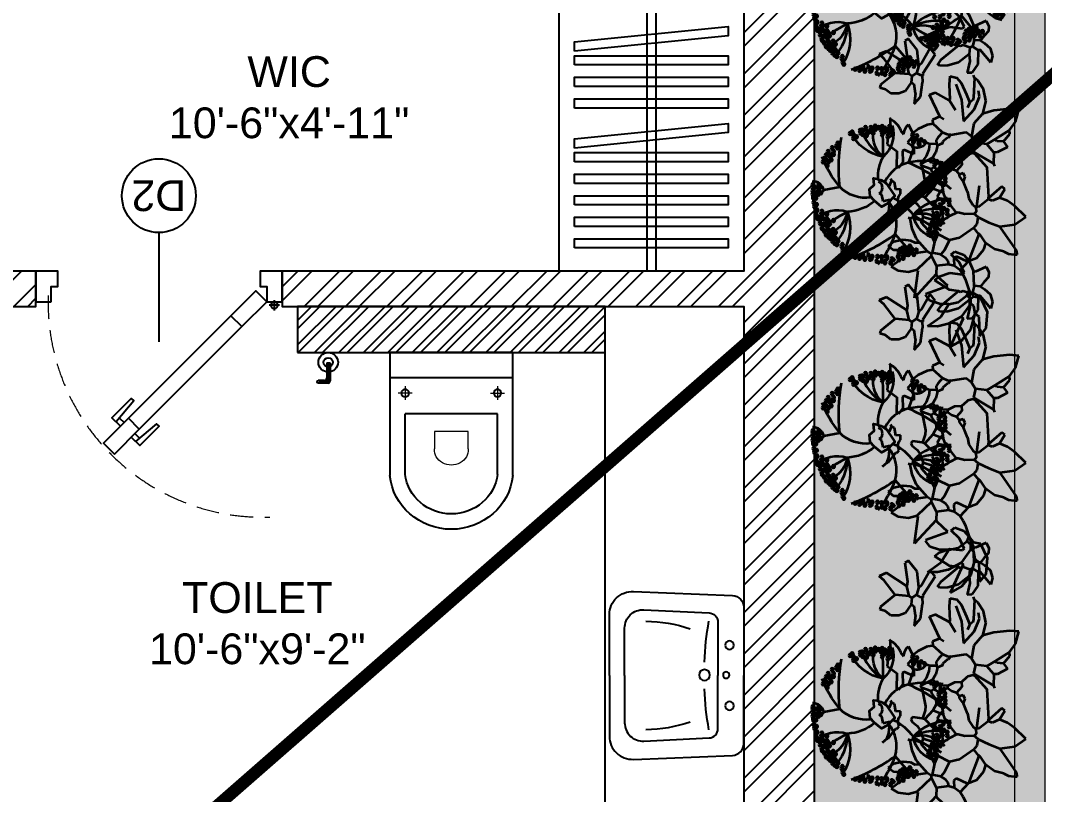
# Model space of a CAD drawing. Header units: millimetres. Extents: x 0 to 59560, y 0 to 21447.
# Drawn here: x 10274 to 13601, y 5150 to 7667 of the extents above; entities that cross this region are included whole.
import ezdxf
from ezdxf.enums import TextEntityAlignment as Align

# ---------------------------------------------------------------- set-up
doc = ezdxf.new("R2010")
doc.units = ezdxf.units.MM
doc.header["$LTSCALE"] = 150
doc.linetypes.add('DASHED', pattern=[0.75, 0.5, -0.25])
for name, color, linetype in [('ad-Door', 11, 'Continuous'), ('ad-Furniture', 8, 'Continuous'), ('ad-Ledge wall', 6, 'Continuous'), ('ad-Text', 7, 'Continuous'), ('ad-Text Main_Door&window Label', 7, 'Continuous'), ('ad-Toilet fixtures', 8, 'Continuous'), ('ad-Verandah', 33, 'Continuous'), ('ad-Wall', 240, 'Continuous'), ('ad-Wall hatch', 8, 'Continuous')]:
    doc.layers.add(name, color=color, linetype=linetype)
doc.layers.add('ad-Landscape', color=7, linetype='Continuous', lineweight=35, true_color=0x007f00)
doc.layers.add('ad-Landscape 2', color=7, linetype='Continuous', lineweight=35, true_color=0x264c00)
doc.layers.add('ad-Primary Roof', color=5, linetype='Continuous', true_color=0x0000ff)
doc.styles.add('New Text Style', font='arial.ttf', dxfattribs={"height": 100})
doc.styles.get("Standard").update_dxf_attribs({"font": 'arial.ttf'})

# ---------------------------------------------------------------- blocks, each defined once
blk = doc.blocks.new('zw$821')
at = {"layer": 'ad-Primary Roof', "linetype": 'DASHED', "ltscale": 2, "const_width": 40}
blk.add_lwpolyline([(16380, -15760), (9665, -9750), (2800, -15760)], dxfattribs=at)
blk = doc.blocks.new('*U36')
for p, q in [((463.3, 543.1), (478.2, 528.2)), ((528.5, 478), (513.6, 492.9)), ((8.3, 111.1), (41.7, 111.1)), ((25, 127.8), (25, 94.4))]:
    blk.add_line(p, q)
for points in [[(490, 540), (462.5, 567.5), (399.7, 504.7), (407.6, 496.8), (476.2, 553.8)], [(525.4, 504.7), (552.8, 477.2), (490, 414.3), (482.2, 422.2), (539.2, 490.8)]]:
    blk.add_lwpolyline(points)
for points in [[(545, 595), (464.2, 514.2), (499.5, 478.8), (580.3, 559.6)], [(130.8, 180.8), (464.2, 514.2), (499.5, 478.8), (166.2, 145.5)], [(50, 100), (130.8, 180.8), (166.2, 145.5), (85.4, 64.6)], [(50, 100), (0, 100), (0, 0), (71.4, 0), (71.4, 35.7), (71.4, 50), (50, 50)], [(750, 100), (750, 50), (728.6, 50), (728.6, 35.7), (728.6, 0), (800, 0), (800, 100)]]:
    blk.add_lwpolyline(points, close=True)
blk.add_circle((25, 111.1), 11.1)
at = {"color": 8, "linetype": 'DASHED', "lineweight": 0}
blk.add_arc((62.1, 102.1), 698.3, 358.1881, 91.8119, dxfattribs=at)
at = {"layer": 'ad-Text Main_Door&window Label'}
blk.add_line((400, -125), (400, 230), dxfattribs=at)
blk.add_circle((400.3, -245), 120, dxfattribs=at)
at = {"layer": 'ad-Text Main_Door&window Label', "style": 'New Text Style'}
blk.add_attdef('D1', text='', height=100, dxfattribs=at).set_placement((400.3, -245), align=Align.MIDDLE_CENTER)
blk = doc.blocks.new('zw$F302')
at = {"layer": 'ad-Furniture'}
for points in [[(436.4, 0), (436.4, 198, 0.426121), (358.4, 272.8), (35.9, 259.8, 0.402405), (0, 222.4), (0, 0)], [(386.8, 0), (386.8, 153.8, 0.426121), (324.5, 213.7), (112.5, 203.2, 0.402405), (83.7, 173.3), (83.7, 0)], [(436.4, 0), (436.4, -198, -0.426121), (358.4, -272.8), (35.9, -259.8, -0.402405), (0, -222.4), (0, 0)], [(386.8, 0), (386.8, -153.8, -0.426121), (324.5, -213.7), (112.5, -203.2, -0.402405), (83.7, -173.3), (83.7, 0)]]:
    blk.add_lwpolyline(points, format="xyb", dxfattribs=at)
for centre, radius in [((46, 98.6), 14.1), ((56.6, 1.3), 10.6), ((127.4, 1.3), 17.7), ((46, -98.6), 14.1)]:
    blk.add_circle(centre, radius, dxfattribs=at)
for centre, radius, start, end in [((-831.2, 8.5), 959.2, 2.1045, 10.0784), ((322.6, -285.2), 461.6, 90.5074, 108.8514), ((-831.2, -8.5), 959.2, 349.9216, 357.8955), ((322.6, 285.2), 461.6, 251.1486, 269.4926)]:
    blk.add_arc(centre, radius, start, end, dxfattribs=at)
blk = doc.blocks.new('6 U T S R N_Typical Floor Plan$0$3BHK+_A$0$ad_Commode')
for p, q in [((399.7, 200), (0, 200)), ((0, 200), (0, -200)), ((81.7, -200), (81.7, 200)), ((396.5, 150), (199.8, 150)), ((199.8, 150), (199.8, -150)), ((396.5, -150), (199.8, -150)), ((0, -200), (399.7, -200))]:
    blk.add_line(p, q)
at = {"lineweight": 9}
for p, q in [((131.7, 127.4), (131.7, 172.6)), ((109.1, 150), (154.3, 150)), ((313.4, 55.1), (256.4, 55.1)), ((256.4, 55.1), (256.4, -55.1)), ((256.4, -55.1), (313.4, -55.1)), ((131.7, -127.4), (131.7, -172.6)), ((109.1, -150), (154.3, -150))]:
    blk.add_line(p, q, dxfattribs=at)
at = {"extrusion": (0, 0, -1)}
for centre, major_axis, ratio, start_param, end_param in [((379.8, 0), (0, 201), 0.969555, 0.102023, 3.039569), ((131.7, 150), (-8.69, 8.69), 1, 0.785398, 7.068583), ((379.9, 0), (0, 151), 0.959538, 0.1147, 3.026893), ((131.7, -150), (-8.69, -8.69), 1, 2.356194490171165, 8.639379797350752)]:
    blk.add_ellipse(centre, major_axis=major_axis, ratio=ratio, start_param=start_param, end_param=end_param, dxfattribs=at)
at = {"lineweight": 9, "extrusion": (0, 0, -1)}
blk.add_ellipse((316.7, 0), major_axis=(0, 55.2), ratio=0.889512, start_param=-0.06636, end_param=3.207953, dxfattribs=at)
blk = doc.blocks.new('Typical floor plan$0$239E All Floor Plans$0$ad_Faucet')
at = {"ltscale": 25}
h = blk.add_hatch(dxfattribs=at)
h.set_pattern_fill('ANSI31', color=256, style=0)
h.set_pattern_definition([(45, (608.51888, -980.84871), (-0.088388348, 0.088388348), [])])
h.paths.add_polyline_path([(1.79, 0.23, -0.101839), (1.84, 0, -0.082633), (1.8, -0.19), (2.48, -0.19, 0.038606), (2.49, 0, 0.047181), (2.47, 0.23)])
h.paths.add_polyline_path([(1.31, -0.19), (1.8, -0.19, 0.082633), (1.84, 0, 0.101839), (1.79, 0.23), (1.31, 0.23)])
h.paths.add_polyline_path([(2.47, 0.23, -0.047181), (2.49, 0, -0.038606), (2.48, -0.19), (3.3, -0.19, -0.414214), (3.59, -0.48), (3.59, -0.64), (3.59, -1.18, -0.836396), (3.92, -1.24), (3.92, -0.64), (3.92, -0.05, 0.414214), (3.63, 0.23)])
for p, q in [((1.31, -0.19), (1.31, 0.23)), ((1.31, 0.23), (3.63, 0.23)), ((1.31, -0.19), (3.3, -0.19)), ((3.59, -0.48), (3.59, -0.64)), ((3.59, -0.64), (3.59, -1.27)), ((3.92, -0.05), (3.92, -0.64)), ((3.92, -0.64), (3.92, -1.27))]:
    blk.add_line(p, q)
for centre, radius in [((1.25, 0), 1.25), ((1.25, 0), 0.591), ((3.75, -1.24), 0.173)]:
    blk.add_circle(centre, radius)
for centre in [(3.63, -0.05), (3.3, -0.48)]:
    blk.add_arc(centre, 0.288, 0, 90)
blk = doc.blocks.new('zw$FF32')
at = {"layer": 'ad-Furniture'}
for p, q in [((-285, -285), (-3200, -285)), ((-285, -285), (-285, -1500)), ((-315, -315), (-3200, -315)), ((-315, -315), (-315, -1500))]:
    blk.add_line(p, q, dxfattribs=at)
for points in [[(0, -1500), (-600, -1500), (-600, -600), (-3200, -600), (-3200, 0), (0, 0)], [(-3135, -50), (-3105, -50), (-3105, -550), (-3135, -550)], [(-3065, -50), (-3035, -50), (-3035, -550), (-3065, -550)], [(-2995, -50), (-2965, -50), (-2965, -550), (-2995, -550)], [(-2950, -50), (-2920, -50), (-2870, -550), (-2900, -550)], [(-2820, -50), (-2790, -50), (-2790, -550), (-2820, -550)], [(-2750, -50), (-2720, -50), (-2720, -550), (-2750, -550)], [(-2680, -50), (-2650, -50), (-2650, -550), (-2680, -550)], [(-2635, -50), (-2605, -50), (-2555, -550), (-2585, -550)], [(-2505, -50), (-2475, -50), (-2475, -550), (-2505, -550)], [(-2435, -50), (-2405, -50), (-2405, -550), (-2435, -550)], [(-2365, -50), (-2335, -50), (-2335, -550), (-2365, -550)], [(-2320, -50), (-2290, -50), (-2240, -550), (-2270, -550)], [(-2190, -50), (-2160, -50), (-2160, -550), (-2190, -550)], [(-2120, -50), (-2090, -50), (-2090, -550), (-2120, -550)], [(-2050, -50), (-2020, -50), (-2020, -550), (-2050, -550)], [(-2005, -50), (-1975, -50), (-1925, -550), (-1955, -550)], [(-1875, -50), (-1845, -50), (-1845, -550), (-1875, -550)], [(-1805, -50), (-1775, -50), (-1775, -550), (-1805, -550)], [(-1735, -50), (-1705, -50), (-1705, -550), (-1735, -550)], [(-1690, -50), (-1660, -50), (-1610, -550), (-1640, -550)], [(-1560, -50), (-1530, -50), (-1530, -550), (-1560, -550)], [(-1490, -50), (-1460, -50), (-1460, -550), (-1490, -550)], [(-1420, -50), (-1390, -50), (-1390, -550), (-1420, -550)], [(-1347.7, -50), (-1317.7, -50), (-1317.7, -550), (-1347.7, -550)], [(-1302.7, -50), (-1272.7, -50), (-1222.7, -550), (-1252.7, -550)], [(-1172.7, -50), (-1142.7, -50), (-1142.7, -550), (-1172.7, -550)], [(-1102.7, -50), (-1072.7, -50), (-1072.7, -550), (-1102.7, -550)], [(-1057.7, -50), (-1027.7, -50), (-977.7, -550), (-1007.7, -550)], [(-927.7, -50), (-897.7, -50), (-897.7, -550), (-927.7, -550)], [(-857.7, -50), (-827.7, -50), (-827.7, -550), (-857.7, -550)], [(-810.5, -50), (-780.5, -50), (-780.5, -550), (-810.5, -550)], [(-765.5, -50), (-735.5, -50), (-685.5, -550), (-715.5, -550)], [(-550, -585), (-550, -555), (-50, -555), (-50, -585)], [(-550, -655), (-550, -625), (-50, -625), (-50, -655)], [(-550, -785), (-550, -755), (-50, -705), (-50, -735)], [(-550, -830), (-550, -800), (-50, -800), (-50, -830)], [(-550, -900), (-550, -870), (-50, -870), (-50, -900)], [(-550, -970), (-550, -940), (-50, -940), (-50, -970)], [(-550, -1100), (-550, -1070), (-50, -1020), (-50, -1050)], [(-550, -1145), (-550, -1115), (-50, -1115), (-50, -1145)], [(-550, -1215), (-550, -1185), (-50, -1185), (-50, -1215)], [(-550, -1285), (-550, -1255), (-50, -1255), (-50, -1285)], [(-550, -1355), (-550, -1325), (-50, -1325), (-50, -1355)], [(-550, -1425), (-550, -1395), (-50, -1395), (-50, -1425)]]:
    blk.add_lwpolyline(points, close=True, dxfattribs=at)
blk = doc.blocks.new('$ZCDB_AUDIT_GENERATED_1EADF1')
at = {"color": 82}
blk.add_lwpolyline([(214.3, -98.8, -0.332157), (270.9, -91.5, 2.110716)], format="xyb", dxfattribs=at)
at = {"layer": 'ad-Landscape'}
for points in [[(16.3, 279.2, -0.2826), (-12.1, 229), (-24, 165.3, 0.08666), (-144.2, 235.3)], [(-12.1, 229, -0.332157), (-46.7, 274.3, 2.110716)], [(106.7, 260.8, 0.297027), (75.6, 134.5, 0.202579), (209.9, 191.6)], [(143.2, 243.7, 0.034752), (75.6, 134.5, 0.322006), (167.2, 228.6)], [(18.2, 39.4, 0.239145), (-24, 165.3, 0.066971), (-223.4, 158.9)], [(-55.5, 12.1, 0.124299), (-144.8, -7.9, 0.235359), (-244.2, 123.8, 3.344811)], [(32.6, 25.4, 0.160891), (75.6, 134.5, 0.235359), (239.3, 154.7, 3.344811)], [(259.3, 119.2, -0.066971), (165.1, -56.7, -0.237273), (35.8, -31)], [(-261.4, 79.9, -0.202579), (-144.8, -7.9, 0.322006), (-272.1, 24.4)], [(285.9, 12.4, -0.08666), (165.1, -56.7), (214.3, -98.8, 0.2826), (243.6, -148.6)], [(-269.7, -44, 0.297027), (-144.8, -7.9, -0.034752), (-273.2, -3.9)], [(-240.5, -131.5, -0.2826), (-182.8, -131), (-121.7, -109.5), (-121.7, -109.5, -0.217045), (-45, -15)], [(20.1, -46.5, 0.144947), (88.7, -127.5, 0.235359), (24.4, -279.4, 3.344811)], [(-122.2, -248.6, -0.08666), (-121.7, -109.5), (-121.7, -109.5, 0.066971), (-16.4, -279)], [(-182.8, -131, -0.332157), (-204.7, -183.7, 2.110716)], [(71, -272.4, -0.202579), (88.7, -127.5, 0.322006), (124.4, -253.9)], [(182.5, -217.7, 0.297027), (88.7, -127.5, -0.034752), (149.5, -240.7)]]:
    blk.add_lwpolyline(points, format="xyb", dxfattribs=at)
blk.add_lwpolyline([(-56.6, 15.2), (-44.5, -16.5), (12, -54.5), (43.1, -23.8), (55.3, -1.9), (31, 27.3), (13.4, 44), (-15.3, 46.8), (-32.3, 27.3), (-59.1, 29.8)], close=True, dxfattribs=at)
at = {"layer": 'ad-Landscape 2'}
for centre in [(-32, 272.4), (-32, 250.8), (-22.2, 272.4), (-22.2, 264.5), (-22.2, 250.8), (-22.2, 243), (-8.5, 272.4), (-8.5, 250.8), (-0.7, 262.6), (-0.7, 241), (5.2, 272.4), (5.2, 250.8), (20.9, 270.4), (20.9, 260.6), (38.5, 268.5), (46.3, 258.7), (54.1, 266.5), (67.8, 256.7), (73.7, 258.7), (91.3, 258.7), (103.1, 252.8), (120.7, 243), (-165.1, 211.7), (-153.4, 211.7), (-151.4, 219.5), (-137.7, 225.4), (-137.7, 203.8), (-131.9, 221.5), (-131.9, 199.9), (-124, 231.3), (-124, 209.7), (-108.4, 215.6), (73.7, 237.1), (85.5, 239.1), (85.5, 217.5), (91.3, 237.1), (103.1, 239.1), (103.1, 231.3), (103.1, 217.5), (110.9, 211.7), (120.7, 221.5), (124.6, 227.3), (124.6, 205.8), (132.5, 237.1), (132.5, 215.6), (142.3, 235.2), (142.3, 213.6), (146.2, 213.6), (152, 227.3), (152, 205.8), (157.9, 203.8), (167.7, 219.5), (175.5, 209.7), (181.4, 203.8), (-198.4, 172.5), (-188.6, 178.4), (-180.8, 196), (-180.8, 174.5), (-165.1, 190.1), (-153.4, 190.1), (-151.4, 198), (110.9, 190.1), (146.2, 192.1), (157.9, 182.3), (167.7, 198), (175.5, 188.2), (181.4, 182.3), (193.2, 194.1), (193.2, 172.5), (206.9, 176.4), (-237.6, 123.6), (206.9, 154.9), (214.7, 156.8), (230.4, 152.9), (238.2, 149), (-249.3, 84.4), (-243.5, 115.7), (-239.5, 82.4), (-231.7, 109.8), (-223.9, 98.1), (-218, 109.8), (257.8, 104), (257.8, 82.4), (261.7, 86.4), (-261.1, 62.9), (-261.1, 41.3), (-249.3, 72.6), (-247.4, 57), (-243.5, 47.2), (-233.7, 72.6), (-229.8, 58.9), (248, 72.6), (248, 51.1), (253.9, 35.4), (261.7, 64.8), (263.6, 39.4), (265.6, 64.8), (265.6, 43.3), (-267, 23.7), (-265, -3.7), (-261.1, 10), (-255.2, 33.5), (-255.2, 21.7), (-251.3, 0.2), (-239.5, 31.5), (-233.7, -3.7), (253.9, 13.9), (255.8, -1.8), (273.4, 17.8), (273.4, -3.7), (-265, -33.1), (-259.1, -15.5), (-257.2, -40.9), (-255.2, -23.3), (-245.4, -13.5), (-243.5, -35.1), (-237.6, -27.2), (-223.9, -27.2), (255.8, -23.3), (263.6, -21.4), (263.6, -42.9), (279.3, -15.5), (279.3, -37), (220.6, -86), (226.4, -76.2), (240.1, -70.3), (246, -86), (253.9, -68.3), (255.8, -68.3), (267.6, -48.8), (267.6, -70.3), (-231.7, -125.1), (212.7, -115.3), (220.6, -107.5), (226.4, -97.7), (228.4, -119.3), (234.3, -101.6), (234.3, -123.2), (240.1, -91.8), (246, -107.5), (246, -109.5), (253.9, -89.9), (261.7, -87.9), (-227.8, -142.8), (-216, -138.8), (-212.1, -160.4), (-208.2, -152.5), (-204.3, -129.1), (-200.4, -150.6), (-194.5, -152.5), (228.4, -140.8), (246, -131), (-204.3, -174.1), (-127.9, -199.5), (91.3, -207.4), (118.8, -203.5), (126.6, -199.5), (134.4, -197.6), (146.2, -193.7), (157.9, -189.8), (161.8, -201.5), (169.7, -195.6), (-126, -223), (-118.2, -236.8), (-114.2, -213.3), (-104.4, -236.8), (-92.7, -240.7), (-81, -230.9), (-65.3, -242.6), (-53.5, -232.8), (-34, -250.5), (36.5, -248.5), (48.3, -213.3), (48.3, -234.8), (62, -250.5), (73.7, -240.7), (81.6, -223), (81.6, -244.6), (91.3, -228.9), (109, -223), (109, -244.6), (118.8, -225), (124.6, -215.2), (124.6, -236.8), (126.6, -221.1), (134.4, -219.1), (140.3, -223), (146.2, -215.2), (157.9, -211.3), (161.8, -223), (169.7, -217.2), (-101, -251.4), (-84.9, -254.4), (-71.2, -254.4), (-57.5, -256.3), (-43.8, -256.3), (24.8, -258.3), (32.6, -272), (46.3, -272), (69.8, -264.2), (83.5, -264.2)]:
    blk.add_circle(centre, 5.54, dxfattribs=at)
blk = doc.blocks.new('$ZCDB_AUDIT_GENERATED_1EAED1')
for p, q in [((-4.382, 7.361), (-3.782, 8.286)), ((-3.782, 8.286), (-2.828, 7.398)), ((3.42, 7.287), (4.091, 7.805)), ((4.091, 7.805), (5.079, 8.138)), ((5.079, 8.138), (5.185, 7.398)), ((-6.871, 7.433), (-6.563, 7.433)), ((-6.853, 7.176), (-6.871, 7.433)), ((-6.782, 6.732), (-6.853, 7.176)), ((-6.563, 7.433), (-4.642, 6.203)), ((-4.488, 6.126), (-4.382, 7.361)), ((-2.828, 7.398), (-2.405, 6.843)), ((-2.405, 6.843), (-2.105, 6.203)), ((2.047, 7.049), (1.662, 6.203)), ((2.508, 6.741), (2.047, 7.049)), ((2.508, 6.741), (3.123, 7.279)), ((2.739, 6.049), (3.42, 7.287)), ((3.123, 7.279), (3.431, 7.279)), ((5.185, 7.398), (5.115, 6.067)), ((-6.564, 6.357), (-6.782, 6.732)), ((-6.564, 6.357), (-6.333, 5.588)), ((-4.642, 6.203), (-4.488, 6.126)), ((-4.099, 5.216), (-4.488, 6.126)), ((-2.105, 6.203), (-2.335, 5.588)), ((-2.105, 6.203), (-1.413, 6.664)), ((-1.182, 6.433), (-2.105, 5.28)), ((-1.413, 6.664), (-1.182, 6.433)), ((1.662, 6.203), (1.662, 5.895)), ((2.739, 6.049), (2.354, 5.357)), ((2.508, 6.741), (2.585, 6.203)), ((2.585, 6.203), (2.739, 6.049)), ((5.115, 6.067), (4.891, 5.126)), ((9.636, 6.147), (9.086, 6.007)), ((9.086, 6.007), (10.163, 5.161)), ((10.271, 5.999), (9.636, 6.147)), ((10.701, 5.546), (10.271, 5.999)), ((11.683, 5.925), (11.316, 5.546)), ((12.107, 5.962), (11.683, 5.925)), ((12.546, 5.776), (12.107, 5.962)), ((-6.333, 5.588), (-5.795, 4.896)), ((-3.642, 4.358), (-4.099, 5.216)), ((-2.182, 5.28), (-2.797, 4.435)), ((-2.335, 5.588), (-2.182, 5.28)), ((-2.182, 5.28), (-2.105, 5.28)), ((-2.105, 5.28), (-2.028, 5.28)), ((0.463, 5.28), (-2.028, 5.28)), ((1.662, 4.281), (0.463, 5.28)), ((0.74, 5.818), (0.509, 5.895)), ((1.662, 5.895), (0.74, 5.818)), ((0.74, 5.818), (1.793, 4.24)), ((1.662, 5.895), (2.354, 5.357)), ((2.354, 5.357), (2.508, 4.435)), ((4.891, 5.126), (4.122, 4.358)), ((5.967, 5.434), (4.891, 5.126)), ((4.891, 5.126), (4.891, 5.203)), ((5.967, 5.434), (6.915, 5.29)), ((6.915, 5.29), (7.656, 4.846)), ((10.163, 5.161), (10.163, 5.008)), ((10.932, 5.238), (10.701, 5.546)), ((11.316, 5.546), (10.932, 5.238)), ((10.932, 5.238), (11.008, 4.7)), ((12.546, 5.776), (12.162, 4.854)), ((-12.825, 4.559), (-13.445, 4.028)), ((-11.473, 4.736), (-12.825, 4.559)), ((-10.306, 4.247), (-11.473, 4.736)), ((-10.306, 4.247), (-10.177, 3.666)), ((-6.994, 4.106), (-6.323, 4.698)), ((-5.026, 4.358), (-6.794, 3.589)), ((-6.323, 4.698), (-5.795, 4.896)), ((-5.795, 4.896), (-5.026, 4.435)), ((-5.026, 4.435), (-5.026, 4.358)), ((-5.026, 4.358), (-4.488, 3.973)), ((-4.488, 3.973), (-4.17, 4.254)), ((-4.17, 4.254), (-3.642, 4.358)), ((-3.642, 4.358), (-3.335, 4.05)), ((-2.797, 4.435), (-2.72, 4.281)), ((-2.72, 4.281), (-2.797, 4.204)), ((-2.72, 4.281), (-1.028, 4.588)), ((1.662, 4.204), (1.662, 4.281)), ((2.508, 4.435), (1.793, 4.24)), ((3.046, 4.127), (2.508, 4.435)), ((4.122, 4.358), (3.046, 4.127)), ((4.344, 3.531), (5.267, 4.449)), ((5.267, 4.449), (6.299, 4.924)), ((6.044, 4.358), (5.891, 4.127)), ((6.275, 4.435), (6.044, 4.358)), ((7.889, 4.588), (6.275, 4.435)), ((6.299, 4.924), (6.784, 4.875)), ((7.656, 4.846), (7.889, 4.588)), ((7.889, 4.588), (8.12, 4.512)), ((9.009, 4.931), (8.318, 4.392)), ((8.318, 4.392), (8.318, 4.008)), ((9.283, 4.26), (8.318, 4.008)), ((10.163, 5.008), (9.009, 4.931)), ((9.855, 4.239), (9.212, 3.336)), ((9.855, 4.239), (9.283, 4.26)), ((10.393, 4.316), (9.855, 4.239)), ((10.163, 5.008), (10.47, 4.546)), ((10.47, 4.546), (10.393, 4.316)), ((10.393, 4.316), (10.624, 3.778)), ((11.008, 4.7), (10.47, 4.546)), ((11.008, 4.7), (12.238, 4.7)), ((12.162, 4.854), (12.238, 4.7)), ((13.131, 4.371), (12.238, 4.7)), ((13.625, 3.965), (13.131, 4.371)), ((-13.421, 4.05), (-11.868, 4.05)), ((-12.882, 3.319), (-11.561, 3.743)), ((-11.868, 4.05), (-11.561, 3.743)), ((-10.715, 3.435), (-11.791, 2.589)), ((-11.561, 3.743), (-10.946, 3.666)), ((-10.946, 3.666), (-10.715, 3.435)), ((-10.715, 3.435), (-10.331, 3.435)), ((-10.177, 3.666), (-10.331, 3.435)), ((-10.023, 3.128), (-10.331, 3.435)), ((-9.683, 3.337), (-10.191, 3.692)), ((-7.255, 3.281), (-6.994, 4.106)), ((-6.794, 3.589), (-7.179, 3.435)), ((-4.488, 3.973), (-5.257, 2.743)), ((-3.181, 4.204), (-3.335, 4.05)), ((-3.335, 4.05), (-3.335, 3.281)), ((-2.797, 4.204), (-3.181, 4.204)), ((-2.581, 3.958), (-2.797, 4.204)), ((-2.052, 3.663), (-2.581, 3.958)), ((-1.49, 3.589), (-2.052, 3.663)), ((-1.49, 3.589), (-0.644, 3.281)), ((-0.644, 3.281), (-0.26, 3.435)), ((-0.26, 3.435), (0.048, 3.281)), ((1.509, 3.666), (1.124, 3.205)), ((1.585, 3.743), (1.509, 3.666)), ((1.662, 4.204), (1.585, 3.743)), ((3.046, 4.127), (3.431, 3.666)), ((3.277, 2.436), (3.431, 3.666)), ((6.127, 3.433), (4.344, 3.531)), ((5.891, 4.127), (5.429, 3.896)), ((5.891, 4.127), (6.506, 3.896)), ((7.441, 3.04), (6.127, 3.433)), ((6.506, 3.896), (7.505, 3.512)), ((7.505, 3.512), (7.966, 3.128)), ((10.624, 3.393), (9.471, 1.855)), ((10.624, 3.778), (10.547, 3.547)), ((10.547, 3.547), (10.624, 3.393)), ((10.624, 3.393), (10.766, 2.67)), ((12.162, 3.931), (12.008, 3.778)), ((12.178, 2.744), (12.008, 3.778)), ((12.162, 3.931), (12.99, 3.595)), ((12.99, 3.595), (13.699, 2.932)), ((13.93, 3.239), (13.625, 3.965)), ((-11.945, 2.743), (-14.231, 1.555)), ((-13.713, 2.589), (-14.231, 1.555)), ((-13.727, 2.552), (-12.882, 3.319)), ((-11.791, 2.589), (-12.318, 1.49)), ((-11.791, 2.589), (-11.945, 2.743)), ((-10.559, 2.375), (-10.036, 3.145)), ((-9.632, 3.323), (-10.023, 3.128)), ((-8.751, 3.086), (-9.683, 3.337)), ((-8.332, 2.897), (-8.751, 3.086)), ((-7.947, 2.667), (-8.332, 2.897)), ((-7.255, 3.358), (-7.947, 2.667)), ((-7.947, 2.667), (-7.563, 2.205)), ((-7.255, 3.358), (-7.255, 3.281)), ((-7.255, 3.281), (-6.794, 2.436)), ((-5.257, 2.743), (-5.41, 1.898)), ((-3.181, 2.589), (-3.412, 2.051)), ((-3.335, 3.281), (-3.181, 2.743)), ((-3.181, 2.743), (-3.181, 2.589)), ((-3.181, 2.589), (-1.951, 1.744)), ((-0.644, 3.281), (-0.183, 2.974)), ((-0.183, 2.974), (-0.029, 2.974)), ((0.048, 3.281), (-0.029, 2.974)), ((-0.029, 2.974), (0.278, 2.743)), ((0.74, 3.205), (0.278, 2.743)), ((0.278, 2.743), (0.432, 2.359)), ((1.124, 3.205), (0.74, 3.205)), ((1.125, 2.627), (0.894, 2.051)), ((1.124, 3.205), (1.125, 2.627)), ((6.121, 2.436), (5.276, 2.897)), ((7.428, 2.513), (8.12, 2.589)), ((8.12, 2.589), (7.966, 3.128)), ((9.212, 3.336), (9, 2.448)), ((10.766, 2.67), (11.623, 1.471)), ((11.931, 1.855), (12.178, 2.744)), ((13.699, 2.932), (13.93, 3.239)), ((-10.685, 1.608), (-10.559, 2.375)), ((-6.948, 2.205), (-7.563, 2.205)), ((-7.563, 2.205), (-7.409, 1.744)), ((-7.409, 1.744), (-7.486, 0.744)), ((-7.135, 1.702), (-7.409, 1.744)), ((-6.818, 1.481), (-7.135, 1.702)), ((-6.794, 2.436), (-6.948, 2.205)), ((-5.41, 1.898), (-6.256, 1.436)), ((-5.41, 1.898), (-4.872, 0.975)), ((-3.565, 1.821), (-3.719, 1.436)), ((-3.412, 2.051), (-3.565, 1.821)), ((-1.951, 1.744), (-2.028, 1.667)), ((-1.951, 1.744), (-1.49, 1.59)), ((0.432, 2.359), (0.663, 2.051)), ((0.663, 2.051), (0.586, 1.59)), ((0.663, 2.051), (0.894, 2.051)), ((0.894, 2.051), (0.97, 1.206)), ((2.585, 1.744), (2.585, 1.667)), ((2.739, 1.744), (2.585, 1.667)), ((3.046, 2.128), (2.739, 1.744)), ((3.277, 2.436), (3.046, 2.205)), ((3.046, 2.205), (3.046, 2.128)), ((3.507, 1.744), (3.123, 1.359)), ((3.277, 2.436), (3.277, 2.205)), ((3.277, 2.205), (3.507, 1.744)), ((3.507, 1.744), (4.276, 0.975)), ((4.814, 1.59), (4.584, 1.898)), ((6.121, 2.436), (6.198, 2.513)), ((6.121, 2.436), (6.813, 1.283)), ((6.198, 2.513), (7.428, 2.513)), ((9, 2.448), (9.009, 1.779)), ((9.009, 1.779), (9.163, 1.625)), ((9.471, 1.855), (9.163, 1.625)), ((11.623, 1.471), (11.931, 1.855)), ((-12.318, 1.49), (-12.487, 0.605)), ((-12.431, -0.222), (-11.699, 0.9)), ((-11.699, 0.9), (-10.685, 1.608)), ((-10.685, 1.608), (-10.628, 0.841)), ((-9.767, -0.263), (-9.178, 1.59)), ((-9.178, 1.59), (-8.332, 0.744)), ((-6.564, 1.129), (-6.818, 1.481)), ((-6.256, 1.436), (-6.564, 1.129)), ((-6.564, 1.129), (-6.41, 0.437)), ((-4.872, 0.975), (-5.487, 0.668)), ((-4.872, 0.975), (-4.642, 0.744)), ((-4.104, 0.975), (-4.642, 0.744)), ((-3.719, 1.436), (-4.104, 0.975)), ((-4.104, 0.975), (-3.719, 0.668)), ((-3.719, 1.436), (-3.027, 1.436)), ((-3.027, 1.436), (-2.643, 1.283)), ((-2.028, 1.667), (-2.643, 1.283)), ((-2.643, 1.283), (-2.566, 0.898)), ((-2.566, 0.898), (-2.489, 0.744)), ((-1.874, 1.129), (-2.489, 0.744)), ((-2.028, 1.667), (-1.951, 1.283)), ((-1.951, 1.283), (-1.874, 1.129)), ((-1.797, 1.052), (-1.874, 1.129)), ((-1.336, 1.359), (-1.797, 1.052)), ((-1.49, 1.59), (-1.336, 1.359)), ((-1.49, 1.59), (-1.182, 1.59)), ((-1.182, 1.59), (-1.336, 1.359)), ((-1.336, 1.359), (-1.336, 1.283)), ((-1.336, 1.283), (-1.105, 0.744)), ((-1.182, 1.59), (-0.875, 1.513)), ((-0.567, 1.052), (-1.105, 0.744)), ((-0.875, 1.513), (-0.106, 1.283)), ((-0.875, 1.513), (-0.567, 1.052)), ((-0.567, 1.052), (-0.183, 1.052)), ((-0.106, 1.283), (-0.183, 1.052)), ((-0.183, 1.052), (0.278, 0.744)), ((0.355, 1.359), (-0.106, 1.283)), ((0.586, 1.59), (0.355, 1.359)), ((0.355, 1.359), (0.663, 0.898)), ((0.663, 0.898), (0.509, 0.668)), ((0.97, 1.206), (0.663, 0.898)), ((0.97, 1.206), (1.432, 0.898)), ((1.893, 1.129), (1.432, 0.821)), ((1.432, 0.898), (1.432, 0.821)), ((2.431, 1.283), (1.893, 1.129)), ((2.585, 1.667), (2.431, 1.283)), ((2.431, 1.283), (2.585, 1.206)), ((2.892, 1.206), (2.585, 1.206)), ((2.585, 1.206), (2.585, 0.668)), ((3.123, 1.359), (2.892, 1.206)), ((4.218, 0.534), (4.276, 0.975)), ((4.584, 0.975), (4.276, 0.975)), ((4.814, 1.59), (4.584, 0.975)), ((4.814, 1.59), (6.659, 0.821)), ((6.659, 0.821), (6.813, 1.283)), ((9.965, 1.436), (8.428, 0.36)), ((9.163, 1.625), (9.086, 1.548)), ((10.503, 1.052), (9.273, 0.283)), ((9.965, 1.436), (10.503, 1.052)), ((-12.487, 0.605), (-12.431, -0.222)), ((-10.628, 0.841), (-10.347, 0.074)), ((-10.347, 0.074), (-9.84, -0.281)), ((-8.178, 0.668), (-10.034, -1.188)), ((-8.332, 0.744), (-8.178, 0.668)), ((-7.486, 0.744), (-8.178, 0.668)), ((-6.641, 0.36), (-7.717, -0.87)), ((-7.486, 0.744), (-6.641, 0.36)), ((-6.641, 0.36), (-6.487, 0.36)), ((-6.41, 0.437), (-6.487, 0.36)), ((-6.487, 0.36), (-6.256, 0.052)), ((-5.487, 0.668), (-6.41, 0.437)), ((-6.256, 0.052), (-6.41, -1.485)), ((-6.256, 0.052), (-5.487, -0.562)), ((-5.487, 0.668), (-4.949, 0.437)), ((-4.949, 0.437), (-4.796, 0.437)), ((-4.642, 0.744), (-4.796, 0.437)), ((-4.796, 0.437), (-3.873, -0.332)), ((-3.489, 0.821), (-3.719, 0.668)), ((-3.719, 0.668), (-3.412, -0.178)), ((-2.873, 0.591), (-3.489, 0.821)), ((-2.489, 0.744), (-2.873, 0.591)), ((-2.489, 0.744), (-2.489, 0.668)), ((-2.489, 0.668), (-1.797, 0.052)), ((-1.105, 0.744), (-1.797, 0.052)), ((-1.797, 0.052), (-1.72, -0.178)), ((-1.07, 0.1), (-1.726, -0.161)), ((-0.721, 0.13), (-1.07, 0.1)), ((0.817, -0.101), (-0.721, 0.13)), ((0.278, 0.744), (0.509, 0.668)), ((0.509, 0.668), (0.817, -0.101)), ((1.432, 0.821), (0.97, -0.178)), ((0.97, -0.178), (1.591, 0.341)), ((1.591, 0.341), (2.156, 0.593)), ((2.156, 0.593), (2.585, 0.668)), ((2.585, 0.668), (3.2, -0.793)), ((3.879, -0.236), (4.218, 0.534)), ((5.962, -0.48), (6.527, 0.075)), ((6.527, 0.075), (7.736, 0.283)), ((8.274, 0.283), (7.736, 0.283)), ((8.274, 0.36), (8.351, 0.36)), ((8.274, 0.36), (8.274, 0.283)), ((8.351, 0.36), (8.274, 0.283)), ((8.274, 0.283), (8.274, 0.206)), ((8.274, 0.206), (8.504, -0.178)), ((8.351, 0.36), (8.428, 0.36)), ((9.12, 0.052), (8.504, -0.178)), ((9.273, 0.283), (9.12, 0.052)), ((9.12, 0.052), (10.426, -0.024)), ((-10.034, -1.188), (-7.794, -0.793)), ((-7.794, -0.793), (-7.717, -0.87)), ((-5.487, -0.562), (-5.487, -0.639)), ((-5.487, -0.562), (-5.128, -0.822)), ((-5.487, -0.947), (-5.487, -0.639)), ((-5.128, -0.822), (-4.327, -1.138)), ((-3.873, -0.332), (-3.719, -0.332)), ((-3.412, -0.178), (-3.719, -0.332)), ((-3.719, -0.332), (-3.565, -0.716)), ((-3.565, -0.716), (-3.412, -1.024)), ((-2.632, -0.409), (-3.412, -0.178)), ((-2.317, -0.615), (-2.632, -0.409)), ((-1.951, -1.024), (-2.317, -0.615)), ((-1.72, -0.178), (-1.567, -0.947)), ((0.817, -0.101), (0.97, -0.178)), ((2.185, -0.679), (1.816, -0.716)), ((1.816, -0.716), (2.201, -1.485)), ((2.538, -0.827), (2.185, -0.679)), ((2.815, -1.177), (2.538, -0.827)), ((3.2, -0.793), (2.815, -1.177)), ((3.584, -0.716), (3.2, -0.793)), ((3.584, -0.716), (3.879, -0.236)), ((3.584, -0.716), (4.276, -1.024)), ((6.813, -0.332), (5.962, -0.48)), ((6.813, -0.332), (7.582, -0.409)), ((7.736, -0.639), (7.044, -1.177)), ((7.582, -0.409), (7.736, -0.639)), ((8.274, -0.562), (7.736, -0.639)), ((8.504, -0.178), (8.274, -0.562)), ((8.274, -0.562), (8.428, -0.793)), ((8.428, -0.793), (9.273, -0.947)), ((8.428, -0.793), (8.581, -1.946)), ((10.426, -0.024), (11.349, -0.716)), ((11.349, -0.716), (11.195, -1.024)), ((-7.886, -1.606), (-7.717, -0.87)), ((-7.728, -2.459), (-7.886, -1.606)), ((-6.487, -1.639), (-7.365, -2.996)), ((-6.41, -1.485), (-6.487, -1.639)), ((-6.41, -1.485), (-6.178, -1.895)), ((-5.285, -1.317), (-5.487, -0.947)), ((-5.193, -1.922), (-5.285, -1.317)), ((-4.327, -1.138), (-3.489, -1.254)), ((-3.565, -1.254), (-3.489, -1.254)), ((-3.412, -1.024), (-3.489, -1.254)), ((-3.489, -1.254), (-3.412, -1.408)), ((-1.72, -1.101), (-1.951, -1.024)), ((-1.567, -0.947), (-1.72, -1.101)), ((1.201, -1.639), (0.74, -2.023)), ((2.124, -1.639), (1.201, -1.639)), ((2.201, -1.485), (2.124, -1.639)), ((3.507, -1.485), (3.865, -1.345)), ((3.815, -1.716), (3.507, -1.485)), ((3.865, -1.345), (4.133, -1.197)), ((4.133, -1.197), (4.276, -1.024)), ((7.044, -1.177), (6.88, -1.7)), ((9.658, -0.87), (9.273, -0.947)), ((9.273, -0.947), (10.426, -2.561)), ((11.195, -1.024), (9.658, -0.87)), ((-7.365, -2.996), (-7.728, -2.459)), ((-6.178, -1.895), (-6.047, -2.39)), ((-6.047, -2.39), (-6.025, -2.715)), ((-5.325, -2.693), (-5.193, -1.922)), ((-2.489, -2.407), (-2.72, -2.638)), ((-2.412, -2.254), (-2.489, -2.331)), ((-2.489, -2.331), (-2.489, -2.407)), ((-2.412, -2.254), (-2.259, -2.1)), ((-2.259, -2.1), (-1.884, -2.197)), ((-1.884, -2.197), (-1.582, -2.101)), ((-1.582, -2.101), (-1.413, -1.946)), ((-1.413, -1.946), (-1.028, -1.946)), ((-1.028, -1.946), (-1.028, -2.331)), ((-1.028, -2.331), (-0.413, -2.407)), ((-0.413, -2.407), (-0.26, -2.638)), ((0.74, -2.023), (0.817, -2.177)), ((2.124, -2.1), (0.817, -2.177)), ((2.739, -2.869), (2.124, -2.1)), ((3.354, -2.561), (3.584, -2.331)), ((3.584, -2.331), (4.006, -2.469)), ((3.964, -1.744), (3.815, -1.716)), ((4.274, -1.907), (3.964, -1.744)), ((4.006, -2.469), (4.458, -2.514)), ((4.628, -2.218), (4.274, -1.907)), ((4.458, -2.514), (4.814, -2.484)), ((4.814, -2.484), (4.628, -2.218)), ((4.814, -2.484), (4.891, -2.561)), ((6.88, -1.7), (6.915, -2.366)), ((6.915, -2.366), (7.274, -2.792)), ((8.581, -1.946), (7.659, -3.176)), ((8.581, -1.946), (9.811, -2.792)), ((-5.641, -3.176), (-6.025, -2.715)), ((-5.641, -3.176), (-5.325, -2.693)), ((-3.258, -3.176), (-3.565, -3.561)), ((-2.72, -2.638), (-3.258, -3.099)), ((-3.258, -3.176), (-2.803, -2.995)), ((-3.258, -3.099), (-3.258, -3.176)), ((-2.803, -2.995), (-2.238, -2.913)), ((-2.238, -2.913), (-1.874, -2.869)), ((-1.874, -2.869), (-1.951, -3.33)), ((-1.951, -3.33), (-1.951, -3.407)), ((-0.26, -2.638), (-0.721, -2.869)), ((-0.721, -2.869), (-0.183, -3.484)), ((-0.106, -2.715), (-0.26, -2.638)), ((3.354, -2.792), (2.739, -2.869)), ((3.354, -2.792), (3.354, -2.561)), ((7.274, -2.792), (7.428, -3.253)), ((7.659, -3.176), (7.428, -3.253)), ((9.811, -2.792), (10.196, -3.176)), ((10.426, -2.561), (10.196, -3.176)), ((-1.951, -3.407), (-1.413, -3.484)), ((-1.413, -3.484), (-1.259, -3.714)), ((-1.259, -3.714), (-1.109, -3.491)), ((-1.109, -3.491), (-0.846, -3.408)), ((-0.846, -3.408), (-0.531, -3.463)), ((-0.531, -3.463), (-0.336, -3.714)), ((-0.183, -3.484), (-0.336, -3.714))]:
    blk.add_line(p, q)
for centre, start, end in [((0.463, 5.28), 49.84401, 89.64699), ((-10.306, 4.247), 12.80429, 67.53328)]:
    blk.add_arc(centre, 0.00000961, start, end)
blk = doc.blocks.new('zw$5D37')
at = {"transparency": 33554559}
h = blk.add_hatch(color=43, dxfattribs=at)
h.dxf.hatch_style = 1
h.paths.add_polyline_path([(750, -4630), (750, 0), (650, 0), (650, -4530), (0, -4530), (0, -4630)])
at = {"layer": 'ad-Wall hatch', "transparency": 33554483}
h = blk.add_hatch(color=74, dxfattribs=at)
h.dxf.hatch_style = 1
h.paths.add_polyline_path([(0, -4530), (0, 0), (650, 0), (650, -4530)])
at = {"layer": 'ad-Verandah', "lineweight": 9}
for points in [[(0, -4530), (0, 0), (650, 0), (650, -4530)], [(750, -4630), (750, 0), (650, 0), (650, -4530), (0, -4530), (0, -4630)]]:
    blk.add_lwpolyline(points, close=True, dxfattribs=at)
at = {"layer": 'ad-Landscape', "xscale": -0.8129134488704248, "yscale": 0.8129134488704248, "zscale": 0.8129134488704248}
for p, rotation in [((431.3, -535.7), 89.99999999999997), ((216.5, -634), 89.99999999999997), ((216.5, -1245.9), 89.99999999999994), ((216.5, -2045.4), 89.99999999999993), ((216.5, -2942.9), 89.99999999999993)]:
    blk.add_blockref('$ZCDB_AUDIT_GENERATED_1EADF1', p, dxfattribs=dict(at, rotation=rotation))
at = {"layer": 'ad-Landscape', "color": 98, "ltscale": 10, "xscale": -39.35628013533176, "yscale": 39.35628013533176, "zscale": 39.35628013533176, "rotation": 272.6481936611812}
for p in [(353.8, -1190.1), (353.8, -1989.7), (353.8, -2887.1)]:
    blk.add_blockref('$ZCDB_AUDIT_GENERATED_1EAED1', p, dxfattribs=at)
blk = doc.blocks.new('zw$4CF3')
at = {"layer": 'ad-Wall hatch'}
h = blk.add_hatch(dxfattribs=at)
h.set_pattern_fill('ANSI32', color=256, scale=150, angle=180)
h.set_pattern_definition([(45, (35943.004, -6007.24), (-39.774756, 39.774756), []), (45, (35969.52, -6007.24), (-39.774756, 39.774756), [])])
h.paths.add_polyline_path([(-11425, 2865), (-10425, 2865), (-10425, 3015), (-11425, 3015)])
at = {"layer": 'ad-Ledge wall'}
blk.add_lwpolyline([(-11425, 2865), (-10425, 2865), (-10425, 3015), (-11425, 3015)], close=True, dxfattribs=at)
at = {"layer": 'ad-Toilet fixtures'}
blk.add_lwpolyline([(-9975, 1215), (-10425, 1215), (-10425, 3015), (-9975, 3015)], close=True, dxfattribs=at)
at = {"rotation": 359.9999999999984}
blk.add_blockref('zw$5D37', (-9745, 4630), dxfattribs=at)
at = {"layer": 'ad-Door', "ltscale": 5, "rotation": 179.9999999999999}
blk.add_blockref('*U36', (-11475, 3130), dxfattribs=at).add_auto_attribs({'D1': 'D2'})
at = {"layer": 'ad-Furniture', "rotation": 360}
blk.add_blockref('zw$FF32', (-9975, 4630), dxfattribs=at)
at = {"layer": 'ad-Toilet fixtures', "xscale": 25.39999999990691, "yscale": 25.39999999990691, "zscale": 25.39999999990691, "rotation": 270}
blk.add_blockref('Typical floor plan$0$239E All Floor Plans$0$ad_Faucet', (-11325, 2865), dxfattribs=at)
at = {"layer": 'ad-Toilet fixtures', "rotation": 270}
blk.add_blockref('6 U T S R N_Typical Floor Plan$0$3BHK+_A$0$ad_Commode', (-10925, 2865), dxfattribs=at)
at = {"layer": 'ad-Toilet fixtures', "xscale": -1}
blk.add_blockref('zw$F302', (-9975, 1815), dxfattribs=at)
at = {"layer": 'ad-Text', "char_height": 100, "attachment_point": 5}
for s, insert, width in [('\\pxt25;WIC\\P10\'-6"x4\'-11"', (-11452.1, 3694.6), 710.579), ('\\pxt25;TOILET\\P10\'-6"x9\'-2"', (-11555.4, 1984.3), 863.438)]:
    blk.add_mtext(s, dxfattribs=dict(at, insert=insert, width=width))

msp = doc.modelspace()

# ---------------------------------------------------------------- hatches: boundary and pattern name
at = {"layer": 'ad-Wall hatch'}
h = msp.add_hatch(dxfattribs=at)
h.set_pattern_fill('ANSI32', color=256, scale=10)
h.set_pattern_definition([(45, (4273.8, 3722.27), (-67.35192, 67.35192), []), (45, (4318.7, 3722.27), (-67.35192, 67.35192), [])])
h.paths.add_polyline_path([(18463.8, 8252.3), (18463.8, 8582.3), (9003.8, 8582.3), (9003.8, 8352.3), (9308.8, 8352.3), (9308.8, 7652.3), (9423.8, 7652.3), (9423.8, 8352.3), (12623.8, 8352.3), (12623.8, 6852.3), (11123.8, 6852.3), (11123.8, 6737.3), (12623.8, 6737.3), (12623.8, 3952.3), (9423.8, 3952.3), (9423.8, 6737.3), (10323.8, 6737.3), (10323.8, 6852.3), (9308.8, 6852.3), (9308.8, 3952.3), (4653.8, 3952.3), (4653.8, 8352.3), (8103.8, 8352.3), (8103.8, 8582.3), (7903.8, 8582.3), (7903.8, 12552.3), (8103.8, 12552.3), (8103.8, 12782.3), (4653.8, 12782.3), (4653.8, 17247.3), (9003.8, 17247.3), (9003.8, 14372.3), (10123.8, 14372.3), (10123.8, 14487.3), (9118.8, 14487.3), (9118.8, 17247.3), (11573.8, 17247.3), (11573.8, 14487.3), (10923.8, 14487.3), (10923.8, 14372.3), (11573.8, 14372.3), (11573.8, 12667.3), (9118.8, 12667.3), (9118.8, 13277.3), (9003.8, 13277.3), (9003.8, 12552.3), (13813.8, 12552.3), (13813.8, 12782.3), (13713.8, 12782.3), (13713.8, 13597.3), (13598.8, 13597.3), (13598.8, 12782.3), (11803.8, 12782.3), (11803.8, 17247.3), (13598.8, 17247.3), (13598.8, 14397.3), (13713.8, 14397.3), (13713.8, 17247.3), (17143.8, 17247.3), (17143.8, 12782.3), (14713.8, 12782.3), (14713.8, 12552.3), (17258.8, 12552.3), (17258.8, 17247.3), (22368.8, 17247.3), (22368.8, 14127.3), (22598.8, 14127.3), (22598.8, 17477.3), (4423.8, 17477.3), (4423.8, 12552.3), (7673.8, 12552.3), (7673.8, 8582.3), (4423.8, 8582.3), (4423.8, 3722.3), (12853.8, 3722.3), (12853.8, 8352.3), (18233.8, 8352.3), (18233.8, 8252.3)])
h.paths.add_polyline_path([(18463.8, 7402.3), (18233.8, 7402.3), (18233.8, 3722.3), (19163.8, 3722.3), (19163.8, 3952.3), (18463.8, 3952.3)])
h.paths.add_polyline_path([(20013.8, 3722.3), (22598.8, 3722.3), (22598.8, 8582.3), (20053.8, 8582.3), (20053.8, 12552.3), (22598.8, 12552.3), (22598.8, 12927.3), (22368.8, 12927.3), (22368.8, 12782.3), (19823.8, 12782.3), (19823.8, 8352.3), (22368.8, 8352.3), (22368.8, 3952.3), (20013.8, 3952.3)])

# ---------------------------------------------------------------- next in the draw order: block references
msp.add_blockref('zw$4CF3', (22598.8, 3722.3))

# ---------------------------------------------------------------- next in the draw order: linework, layer by layer
at = {"layer": 'ad-Wall'}
for points in [[(22598.8, 17477.3), (4423.8, 17477.3), (4423.8, 12552.3), (7673.8, 12552.3), (7673.8, 8582.3), (4423.8, 8582.3), (4423.8, 3722.3), (12853.8, 3722.3), (12853.8, 8352.3), (18233.8, 8352.3)], [(18463.8, 8582.3), (9003.8, 8582.3), (9003.8, 8352.3), (9308.8, 8352.3), (9308.8, 7652.3), (9423.8, 7652.3), (9423.8, 8352.3), (12623.8, 8352.3), (12623.8, 6852.3), (11123.8, 6852.3), (11123.8, 6737.3), (12623.8, 6737.3), (12623.8, 3952.3), (9423.8, 3952.3), (9423.8, 6737.3), (10323.8, 6737.3), (10323.8, 6852.3), (9308.8, 6852.3), (9308.8, 3952.3), (4653.8, 3952.3)]]:
    msp.add_lwpolyline(points, dxfattribs=at)

# ---------------------------------------------------------------- next in the draw order: block references
msp.add_blockref('zw$821', (4273.8, 17512.3))

doc.saveas('drawing.dxf')
